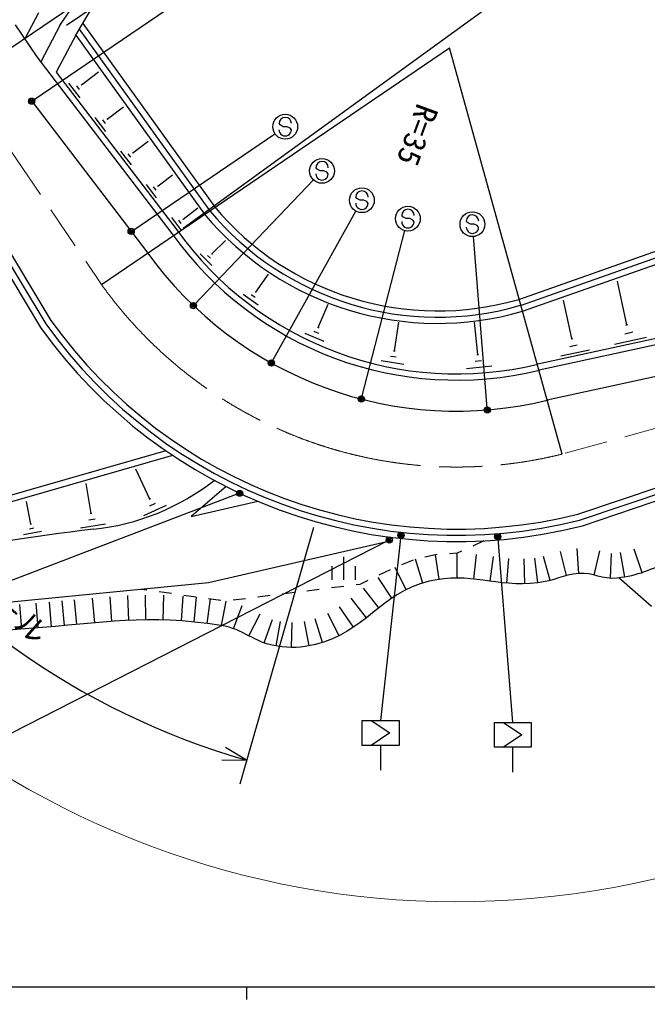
# Model space of a CAD drawing. Units: millimetres, scale not verified. Extents: x 0 to 700000, y -47500 to 447500.
# Drawn here: x 149728 to 200314, y 204000 to 282898 of the extents above; entities that cross this region are included whole.
import ezdxf
from ezdxf.enums import TextEntityAlignment as Align

# ---------------------------------------------------------------- set-up
doc = ezdxf.new("R2010")
doc.units = ezdxf.units.MM
doc.header["$LTSCALE"] = 1000
doc.header["$PDMODE"] = 32
doc.header["$PDSIZE"] = 500
doc.linetypes.add('CHAIN', pattern=[18.5, 12, -1.5, 3.5, -1.5])
for name, color, linetype, lineweight in [('M-STR-HTXT', 7, 'Continuous', 25), ('M-TTL-BAND', 7, 'Continuous', 25), ('M-TTL-LINE', 7, 'Continuous', 25), ('M-TTL-TXT', 2, 'CHAIN', 13), ('S-TTL', 7, 'Continuous', 13)]:
    doc.layers.add(name, color=color, linetype=linetype, lineweight=lineweight)
doc.styles.add('ＭＳ ゴシック', font='')
doc.styles.get('ＭＳ ゴシック').set_extended_font_data('MS Gothic')

msp = doc.modelspace()

# ---------------------------------------------------------------- linework, layer by layer
at = {"layer": 'M-STR-HTXT'}
for p, q in [((40000, 205000), (579000, 205000)), ((168000, 205000), (168000, 204000))]:
    msp.add_line(p, q, dxfattribs=at)
at = {"layer": 'M-TTL-BAND'}
for p, q in [((153514, 282443), (182025, 301813)), ((148180, 280051), (159636, 287834)), ((162921, 266098), (191961, 287185)), ((150829, 276413), (162285, 284197)), ((170732, 274411), (170633, 274529)), ((170977, 274272), (170732, 274411)), ((171278, 274269), (170977, 274272)), ((171523, 274157), (171278, 274269)), ((171629, 274021), (171523, 274157)), ((158844, 265925), (170300, 273708)), ((173698, 270860), (173599, 270978)), ((173943, 270721), (173698, 270860)), ((174244, 270718), (173943, 270721)), ((174489, 270606), (174244, 270718)), ((163841, 259977), (173403, 269996)), ((174595, 270470), (174489, 270606)), ((176912, 268493), (176813, 268611)), ((177157, 268353), (176912, 268493)), ((177458, 268351), (177157, 268353)), ((177703, 268239), (177458, 268351)), ((170090, 255374), (176821, 267478)), ((177809, 268103), (177703, 268239)), ((180619, 267011), (180519, 267129)), ((180864, 266872), (180619, 267011)), ((181165, 266870), (180864, 266872)), ((181410, 266758), (181165, 266870)), ((181516, 266622), (181410, 266758)), ((185820, 266562), (185720, 266680)), ((177298, 252493), (180764, 265903)), ((186064, 266423), (185820, 266562)), ((186365, 266420), (186064, 266423)), ((186610, 266308), (186365, 266420)), ((186716, 266172), (186610, 266308)), ((187410, 251620), (186295, 265425)), ((167325, 244708), (105672, 221176)), ((173412, 241997), (167467, 221335)), ((143700, 222727), (179379, 240920)), ((180453, 241368), (178807, 226458)), ((179381, 241248), (179325, 240837)), ((188260, 241104), (189456, 226302)), ((177307, 226458), (180307, 226458)), ((177307, 226458), (177307, 224458)), ((178057, 226458), (179557, 225458)), ((180307, 226458), (180307, 224458)), ((187956, 226302), (190956, 226302)), ((187956, 226302), (187956, 224302)), ((188706, 226302), (190206, 225302)), ((190956, 226302), (190956, 224302)), ((179557, 225458), (178057, 224458)), ((190206, 225302), (188706, 224302)), ((168020, 223257), (166307, 224289)), ((180307, 224458), (177307, 224458)), ((178807, 224458), (178807, 222458)), ((190956, 224302), (187956, 224302)), ((189456, 224302), (189456, 222302)), ((166021, 223294), (168020, 223257))]:
    msp.add_line(p, q, dxfattribs=at)
for centre, radius in [((150705, 276329), 150), ((150705, 276329), 120), ((150705, 276329), 90), ((150705, 276329), 60), ((150705, 276329), 30), ((171128, 274270), 1000), ((174093, 270719), 1000), ((177307, 268352), 1000), ((181014, 266871), 1000), ((186215, 266421), 1000), ((158720, 265841), 150), ((158720, 265841), 120), ((158720, 265841), 90), ((158720, 265841), 60), ((158720, 265841), 30), ((163737, 259868), 150), ((163737, 259868), 120), ((163737, 259868), 90), ((163737, 259868), 60), ((163737, 259868), 30), ((170017, 255243), 150), ((170017, 255243), 120), ((170017, 255243), 90), ((170017, 255243), 60), ((170017, 255243), 30), ((177260, 252348), 150), ((177260, 252348), 120), ((177260, 252348), 90), ((177260, 252348), 60), ((177260, 252348), 30), ((187423, 251470), 150), ((187423, 251470), 120), ((187423, 251470), 90), ((187423, 251470), 60), ((187423, 251470), 30), ((167465, 244762), 150), ((167465, 244762), 120), ((167465, 244762), 90), ((167465, 244762), 60), ((167465, 244762), 30), ((180453, 241368), 150), ((180453, 241368), 120), ((180453, 241368), 90), ((179513, 240988), 150), ((179513, 240988), 120), ((179513, 240988), 90), ((179513, 240988), 60), ((179513, 240988), 30), ((180453, 241368), 60), ((180453, 241368), 30), ((188248, 241253), 150), ((188248, 241253), 120), ((188248, 241253), 90), ((188248, 241253), 60), ((188248, 241253), 30)]:
    msp.add_circle(centre, radius, dxfattribs=at)
for centre, radius, start, end in [((171133, 274525), 500, 359.55488, 179.55488), ((171129, 274025), 500, 179.55488, 359.55488), ((174099, 270974), 500, 359.55488, 179.55488), ((174095, 270474), 500, 179.55488, 359.55488), ((177313, 268607), 500, 359.55488, 179.55488), ((177309, 268107), 500, 179.55488, 359.55488), ((181019, 267125), 500, 359.55488, 179.55488), ((186220, 266676), 500, 359.55488, 179.55488), ((181016, 266625), 500, 179.55488, 359.55488), ((186216, 266176), 500, 179.55488, 359.55488), ((184949, 282093), 61223, 214.75793, 253.94826)]:
    msp.add_arc(centre, radius, start, end, dxfattribs=at)
for p in [(150705, 276329), (158720, 265841), (163737, 259868), (170017, 255243), (177260, 252348), (187423, 251470), (167465, 244762), (180453, 241368), (188248, 241253), (179513, 240988)]:
    msp.add_point(p, dxfattribs=at)
at = {"layer": 'M-TTL-LINE'}
for p, q in [((152973, 282420), (172639, 311531)), ((154261, 281648), (167357, 303712)), ((151255, 283451), (150141, 281345)), ((149379, 282468), (151127, 279894)), ((154818, 282586), (165422, 267836)), ((152973, 282420), (151428, 279500)), ((154539, 282117), (165026, 267529)), ((154261, 281648), (152688, 278675)), ((154261, 281648), (164631, 267222)), ((156319, 261575), (184369, 280632)), ((193439, 247909), (184369, 280632)), ((151127, 279894), (161987, 265684)), ((152688, 278675), (162389, 265981)), ((154723, 277648), (156082, 278686)), ((153680, 277788), (154583, 276605)), ((154314, 277570), (154540, 277274)), ((154695, 277685), (154751, 277611)), ((150796, 276210), (159977, 264197)), ((156798, 274889), (158098, 275882)), ((155790, 275024), (156663, 273881)), ((156403, 274814), (156621, 274528)), ((156771, 274925), (156825, 274853)), ((158843, 272169), (160085, 273118)), ((144023, 272341), (152255, 258663)), ((157870, 272300), (158713, 271196)), ((158817, 272204), (158870, 272135)), ((189945, 260366), (225211, 272766)), ((190097, 259889), (225258, 272252)), ((143167, 271826), (151419, 258113)), ((143604, 272068), (151837, 258388)), ((158462, 272097), (158673, 271821)), ((160859, 269489), (162044, 270393)), ((159921, 269615), (160734, 268550)), ((160492, 269419), (160695, 269153)), ((160834, 269522), (160885, 269456)), ((162895, 266823), (164079, 267728)), ((161956, 266949), (162769, 265884)), ((162527, 266753), (162730, 266487)), ((162869, 266857), (162920, 266790)), ((190250, 259413), (212764, 267329)), ((165230, 264029), (166331, 265116)), ((164287, 264035), (165225, 263085)), ((164876, 263913), (165110, 263676)), ((165201, 264059), (165260, 263999)), ((168763, 260960), (169784, 262404)), ((198666, 258319), (197898, 261839)), ((167733, 260784), (168939, 259930)), ((168399, 260766), (168700, 260552)), ((168725, 260987), (168800, 260934)), ((173789, 258099), (174581, 259985)), ((194237, 257212), (193560, 260314)), ((209129, 259003), (191480, 255151)), ((173741, 258119), (173837, 258079)), ((179923, 256226), (180283, 258547)), ((186645, 255926), (186375, 258541)), ((209249, 258517), (191598, 254665)), ((198586, 258301), (198746, 258336)), ((172703, 257655), (174233, 257013)), ((173437, 257797), (173820, 257636)), ((194166, 257196), (194309, 257228)), ((197663, 256756), (200229, 257316)), ((198485, 257607), (199127, 257747)), ((194076, 256574), (194650, 256700)), ((179622, 255802), (180081, 255731)), ((179865, 256235), (179980, 256217)), ((186581, 255919), (186708, 255933)), ((209850, 256090), (192237, 252245)), ((193339, 255811), (195638, 256313)), ((178862, 255450), (180698, 255165)), ((185731, 254802), (187769, 255013)), ((186443, 255390), (186952, 255443)), ((162061, 247808), (126890, 237719)), ((161522, 248174), (127076, 238292)), ((194839, 242590), (211987, 248380)), ((160211, 244273), (159088, 246698)), ((155485, 243129), (155092, 245551)), ((194999, 242116), (206575, 246025)), ((166372, 245294), (163549, 242874)), ((194698, 243070), (201415, 245338)), ((150637, 242260), (150298, 244086)), ((160268, 244299), (160153, 244247)), ((160650, 243923), (160194, 243711)), ((163549, 242874), (168921, 244114)), ((155548, 243139), (155422, 243119)), ((161545, 243783), (159721, 242938)), ((150682, 242268), (150592, 242251)), ((156661, 242281), (154637, 241953)), ((155820, 242664), (155314, 242582)), ((151485, 241677), (150054, 241411)), ((150882, 241935), (150524, 241869)), ((179325, 240837), (164946, 237540)), ((187146, 240929), (186239, 240510)), ((184991, 239933), (184367, 239888)), ((184985, 237933), (184991, 239933)), ((185331, 240090), (184991, 239933)), ((193786, 238138), (193300, 240078)), ((194791, 238302), (194649, 240297)), ((196014, 238172), (196470, 240119)), ((197328, 237907), (197423, 239904)), ((198488, 238011), (198154, 239983)), ((199880, 238358), (199247, 240256)), ((175858, 237773), (175858, 239648)), ((181427, 239357), (180499, 238984)), ((182226, 237530), (181640, 239442)), ((183240, 239806), (182392, 239613)), ((183370, 239815), (183240, 239806)), ((183541, 237828), (183240, 239806)), ((186329, 237851), (186542, 239839)), ((187641, 237680), (187912, 239662)), ((188987, 237519), (189161, 239512)), ((190434, 237467), (190388, 239466)), ((191489, 237540), (191236, 239524)), ((192481, 237741), (191951, 239669)), ((174921, 237773), (174921, 238898)), ((176796, 237773), (176796, 238898)), ((179583, 238584), (178681, 238152)), ((180885, 236991), (179989, 238779)), ((164946, 237540), (141705, 235254)), ((177779, 237720), (177138, 237413)), ((179728, 236307), (178609, 237965)), ((200633, 235635), (198016, 237942)), ((159992, 236943), (159524, 237007)), ((161973, 236672), (160983, 236807)), ((171890, 236759), (170898, 236636)), ((173875, 237006), (172882, 236883)), ((175859, 237254), (174867, 237130)), ((177138, 237413), (176851, 237377)), ((178681, 235535), (177450, 237112)), ((151220, 233915), (151062, 235908)), ((152310, 234006), (152136, 235998)), ((153349, 234099), (153166, 236091)), ((154347, 234192), (154162, 236183)), ((155784, 234323), (155611, 236315)), ((157172, 234434), (157029, 236429)), ((158537, 234516), (158445, 236514)), ((159907, 234557), (159881, 236557)), ((161307, 234548), (161361, 236547)), ((162766, 234478), (162905, 236473)), ((163955, 236401), (162964, 236536)), ((163783, 234391), (163980, 236382)), ((164846, 234270), (165099, 236244)), ((165937, 236130), (164946, 236265)), ((166000, 234105), (166367, 236071)), ((167921, 236265), (166928, 236141)), ((169905, 236512), (168913, 236388)), ((177671, 234735), (176440, 236311)), ((149897, 233815), (149747, 235809)), ((166976, 233849), (167655, 235730)), ((176627, 233963), (175505, 235620)), ((168198, 233281), (169113, 235059)), ((169424, 232714), (170096, 234598)), ((170407, 232460), (170761, 234429)), ((171646, 232339), (171678, 234338)), ((173050, 232472), (172676, 234436)), ((174141, 232740), (173551, 234651)), ((175474, 233279), (174574, 235065))]:
    msp.add_line(p, q, dxfattribs=at)
for centre, radius, start, end in [((183413, 282910), 23971, 219.91304, 286.19207), ((183413, 282910), 23471, 219.95757, 286.15836), ((183413, 282910), 24471, 219.86989, 286.22474), ((184949, 282093), 27723, 215.53519, 283.62582), ((184949, 282093), 28223, 215.55167, 283.62582), ((184949, 282093), 30723, 215.62794, 283.94762), ((184949, 282093), 41223, 215.57191, 284.05572), ((184949, 282093), 40723, 215.59966, 284.05572), ((184949, 282093), 40223, 215.62794, 284.02718), ((153710, 260704), 18948, 275.9521, 308.11887), ((178237, 51975), 191219, 96.77617, 105.74828)]:
    msp.add_arc(centre, radius, start, end, dxfattribs=at)
msp.add_open_spline([(207400, 243052), (205236, 241171), (204447, 240355), (202157, 239318), (200542, 238587), (199601, 238115), (197839, 237921), (196646, 237790), (195988, 238385), (194791, 238302), (193470, 238211), (192804, 237695), (191489, 237540), (188089, 237141), (186052, 238477), (182726, 237667), (178756, 236701), (177557, 233532), (173582, 232587), (172374, 232300), (171633, 232265), (170407, 232460), (168578, 232752), (167792, 233825), (165962, 234111), (159982, 235047), (156504, 234299), (150468, 233857), (145086, 233463), (143198, 233199), (136752, 232206)], degree=3, knots=[0, 0, 0, 0, 1, 1, 1, 2, 2, 2, 3, 3, 3, 4, 4, 4, 5, 5, 5, 6, 6, 6, 7, 7, 7, 8, 8, 8, 9, 9, 9, 10, 10, 10, 10], dxfattribs=at)
at = {"layer": 'M-TTL-TXT'}
for p, q in [((134262, 294041), (156319, 261575)), ((210062, 252517), (193439, 247909))]:
    msp.add_line(p, q, dxfattribs=at)
msp.add_arc((184949, 282093), 35223, 215.62794, 283.94762, dxfattribs=at)
at = {"layer": 'S-TTL'}
msp.add_arc((184949, 282093), 70223, 201.86875, 284.39834, dxfattribs=at)

# ---------------------------------------------------------------- texts
at = {"layer": 'M-TTL-BAND', "style": 'ＭＳ ゴシック'}
msp.add_text('ガ－ドレ－ル', height=1833, rotation=318.493, dxfattribs=at).set_placement((145039, 236994), align=Align.BOTTOM_CENTER)
at = {"layer": 'M-TTL-LINE', "style": 'ＭＳ ゴシック'}
msp.add_text('R=35', height=1833, rotation=249.855, dxfattribs=at).set_placement((182647, 275938), align=Align.MIDDLE_LEFT)

doc.saveas('drawing.dxf')
